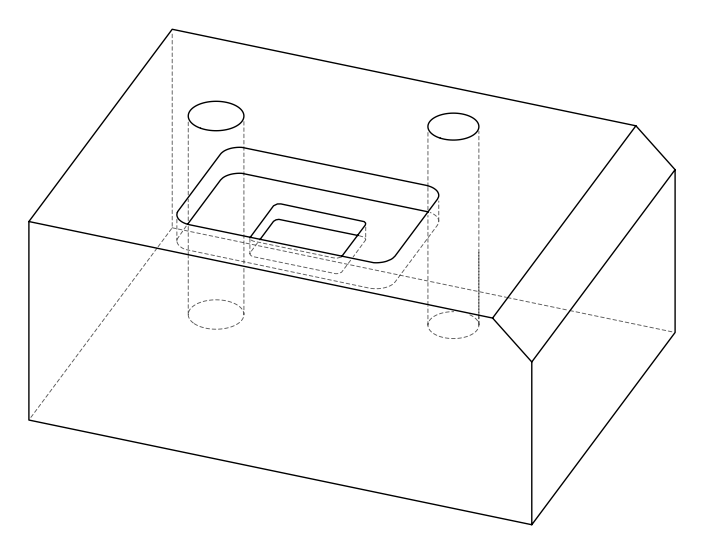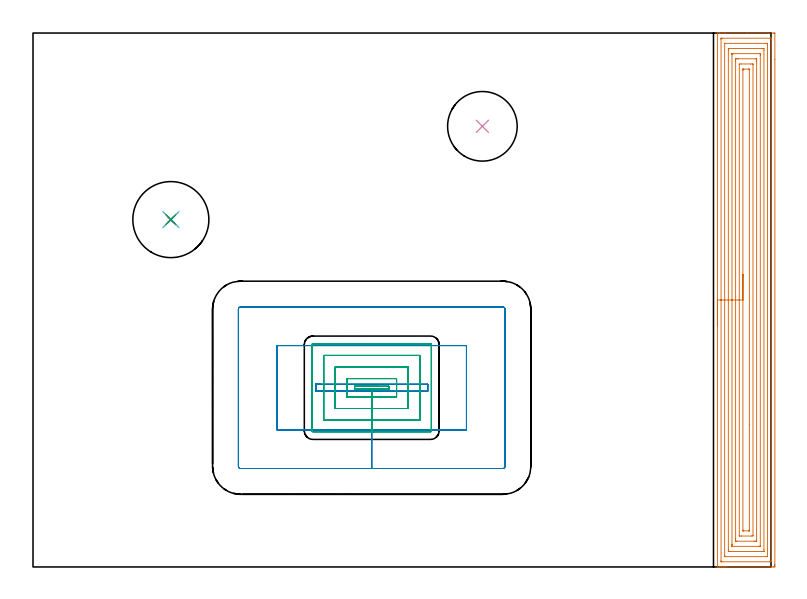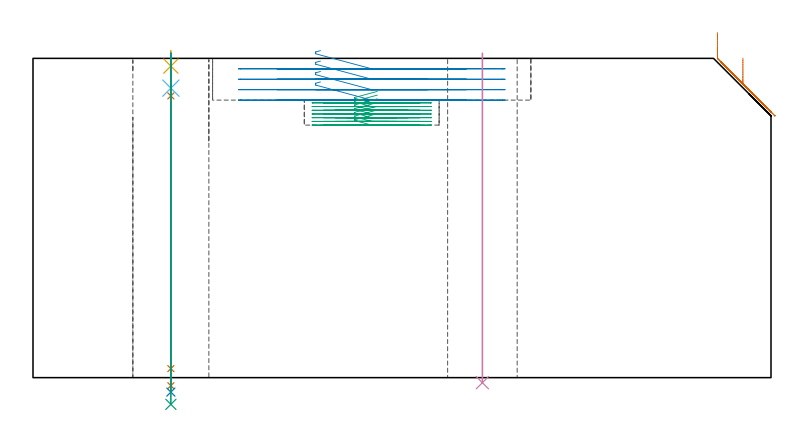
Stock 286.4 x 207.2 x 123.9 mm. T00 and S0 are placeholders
(PLAN: 9 operations, 8 tool changes, 28.8 min)
(1 AREA_MILL | FG_CHAMFER_SURFACE | UGT0205_001 | 13.67 min | 51516 mm3)
(2 MILL_RECTANGULAR_POCKET | POCKET_RECTANGULAR_STRAIGHT | UGT0201_104 | Follow Part, ap 5, ae 75% | 5.78 min | 163824 mm3)
(3 MILL_RECTANGULAR_POCKET_1 | POCKET_RECTANGULAR_STRAIGHT_1 | UGT0201_014 | Follow Part, ap 1.5, ae 75% | 7.12 min | 20257 mm3)
(4 INDEXABLE_INSERT_DRILL_THROUGH_HOLE_FROM_SOLID | STEP1HOLE | NXT0302_025 | 0.51 min | 70905 mm3)
(5 SPOT_DRILL | STEP1HOLE_1 | NXT0321_9005460120000 | 0.05 min | 198 mm3)
(6 DRILL_BLIND_HOLE_INTO_CENTER | STEP1HOLE_1 | UGT0301_196 | 0.06 min | 358 mm3)
(7 GUN_DRILL_THROUGH_HOLE | STEP1HOLE_1 | UGT0307_003 | 0.58 min | 4351 mm3)
(8 SPADE_DRILL_TO_ENLARGE_THROUGH_HOLE | STEP1HOLE_1 | UGT0306_009 | 0.53 min | 28363 mm3)
(9 DRILL_TO_ENLARGE_THROUGH_HOLE | STEP1HOLE_1 | UGT0301_394 | 0.55 min | 51376 mm3)
(TOOL UGT0205_001 | Chamfer Mill 20 x 3 x 45 deg. | D20 FL50 Z2)
(TOOL UGT0201_104 | End Mill 20 mm | D20 FL22 Z2)
(TOOL UGT0201_014 | End mill 6 mm | D6 FL24 Z4)
(TOOL NXT0302_025 | Index. Insert Drill 27mm [880-D2700L32-05] | D27 PA176 FL135 Z2)
(TOOL NXT0321_9005460120000 | NC Spot Drill, 142deg, 12mm, Carbide, Uncoated | D12 PA142 FL30 Z2)
(TOOL UGT0301_196 | Twist Drill 7.7 mm | D7.7 PA118 FL73 Z2)
(TOOL UGT0307_003 | Gun Drill 7 mm | D7 PA130 FL24 Z1)
(TOOL UGT0306_009 | Spade Drill 18.5mm | D18.5 PA132 FL10 Z2)
(TOOL UGT0301_394 | Twist Drill 29.5 mm | D29.5 PA118 FL165 Z2)
(OP 1 AREA_MILL)
G17 G21 G94 G90
T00 M6
G54
G17 G0 G90 X265.6 Y93.6 S1061 M3
G43 Z133.9 H0
G94 G1 Y93.638 Z133.028 F250.
Y93.752 Z132.163
Y93.941 Z131.312
Y94.203 Z130.48
Y94.537 Z129.674
Y94.94 Z128.9
Y95.409 Z128.164
Y95.94 Z127.472
Y96.529 Z126.829
Y97.172 Z126.24
Y97.864 Z125.708
Y98.6 Z125.24
Y99.374 Z124.837
Y100.18 Z124.503
Y101.012 Z124.241
Y101.864 Z124.052
Y102.728 Z123.938
Y103.6 Z123.9
Y207.05
X265.602 Y207.191 Z123.888
X265.625 Y207.2 Z123.866
X265.949 Z123.55
X266.405 Z123.095
X267.003 Z122.492
X268.188 Z121.309
X268.775 Z120.719
X277.194 Z112.303
X287.383 Z102.114
X287.679 Y207.197 Z101.818
X287.892 Y207.19 Z101.606
X287.899 Y206.976 Z101.599
X287.9 Y196.964 Z101.6
Y0.968
X287.899 Y0.596 Z101.601
X287.894 Y0.082 Z101.603
X287.891 Y0.008 Z101.606
X287.383 Y0.004 Z102.114
X286.791 Y0. Z102.706
X269.368 Z120.127
X268.775 Z120.719
X268.188 Z121.309
X267.889 Z121.607
X267.302 Z122.195
X267.003 Z122.492
X266.405 Z123.094
X265.949 Z123.551
X265.625 Z123.866
X265.602 Y0.009 Z123.888
X265.6 Y0.15 Z123.9
Y103.6
X267.014 Z122.486
Y204.82
X267.018 Y205.04 Z122.482
X267.021 Y205.148 Z122.479
X267.031 Y205.19 Z122.469
X267.134 Y205.193 Z122.366
X267.512 Y205.199 Z121.988
X286.12 Y205.2 Z103.38
X286.354 Y205.197 Z103.146
X286.445 Y205.193 Z103.055
X286.479 Y205.189 Z103.021
X286.481 Y205.146 Z103.019
X286.484 Y205.041 Z103.016
X286.486 Y204.832 Z103.014
Y2.38
X286.482 Y2.16 Z103.018
X286.479 Y2.052 Z103.021
X286.469 Y2.01 Z103.031
X286.366 Y2.007 Z103.134
X285.988 Y2.001 Z103.512
X267.38 Y2. Z122.12
X267.146 Y2.003 Z122.354
X267.055 Y2.007 Z122.445
X267.021 Y2.011 Z122.479
X267.019 Y2.054 Z122.481
X267.016 Y2.159 Z122.484
X267.014 Y2.368 Z122.486
Y103.6
X268.428 Z121.072
X268.429 Y203.124 Z121.071
X268.43 Y203.167 Z121.07
X268.432 Y203.187 Z121.068
X268.434 Y203.19 Z121.066
X268.45 Y203.194 Z121.05
X268.613 Y203.199 Z120.887
X284.725 Z104.775
X284.887 Y203.196 Z104.613
X284.995 Y203.191 Z104.505
X285.065 Y203.185 Z104.435
X285.067 Y203.152 Z104.433
X285.069 Y203.036 Z104.431
X285.071 Y202.688 Z104.429
Y4.076
X285.07 Y4.033 Z104.43
X285.068 Y4.013 Z104.432
X285.066 Y4.01 Z104.434
X285.05 Y4.006 Z104.45
X284.887 Y4.001 Z104.613
X268.775 Z120.725
X268.613 Y4.004 Z120.887
X268.505 Y4.009 Z120.995
X268.435 Y4.015 Z121.065
X268.433 Y4.048 Z121.067
X268.431 Y4.164 Z121.069
X268.429 Y4.512 Z121.071
X268.428 Y103.6 Z121.072
X269.843 Z119.657
Y200.361
X269.845 Y201.067 Z119.655
X269.849 Y201.17 Z119.651
X269.85 Y201.19 Z119.65
X269.871 Y201.193 Z119.629
X269.922 Y201.196 Z119.578
X270.13 Y201.199 Z119.37
X283.005 Y201.2 Z106.495
X283.387 Y201.194 Z106.113
X283.577 Y201.19 Z105.923
X283.651 Y201.176 Z105.849
X283.652 Y201.116 Z105.848
X283.657 Y200.544 Z105.843
Y6.839
X283.654 Y6.133 Z105.846
X283.651 Y6.03 Z105.849
X283.649 Y6.01 Z105.851
X283.63 Y6.007 Z105.87
X283.578 Y6.004 Z105.922
X283.37 Y6.001 Z106.13
X270.494 Y6. Z119.006
X270.113 Y6.006 Z119.387
X269.923 Y6.01 Z119.577
X269.849 Y6.024 Z119.651
X269.848 Y6.084 Z119.652
X269.843 Y6.655 Z119.657
Y103.6
X271.257 Z118.243
Y198.933
X271.258 Y199.051 Z118.242
X271.262 Y199.145 Z118.238
X271.266 Y199.191 Z118.234
X271.279 Y199.194 Z118.221
X271.433 Y199.198 Z118.067
X271.701 Y199.2 Z117.799
X282.067 Z107.433
X282.155 Y199.198 Z107.345
X282.209 Y199.195 Z107.291
X282.233 Y199.191 Z107.267
X282.236 Y199.11 Z107.264
X282.242 Y198.755 Z107.258
X282.243 Y198.577 Z107.257
Y198.4
Y8.267
X282.242 Y8.149 Z107.258
X282.238 Y8.055 Z107.262
X282.234 Y8.009 Z107.266
X282.221 Y8.006 Z107.279
X282.067 Y8.002 Z107.433
X281.799 Y8. Z107.701
X271.433 Z118.067
X271.345 Y8.002 Z118.155
X271.291 Y8.005 Z118.209
X271.267 Y8.009 Z118.233
X271.264 Y8.09 Z118.237
X271.258 Y8.445 Z118.242
X271.257 Y8.623 Z118.243
Y8.8
Y103.6
X272.671 Z116.829
Y196.44
X272.673 Y196.794 Z116.827
X272.676 Y197.063 Z116.824
X272.678 Y197.187 Z116.822
X272.807 Y197.195 Z116.693
X273.206 Y197.198 Z116.294
X273.688 Y197.2 Z115.812
X280.294 Y197.199 Z109.206
X280.781 Y197.196 Z108.719
X280.816 Y197.19 Z108.684
X280.822 Y197.155 Z108.678
X280.825 Y196.794 Z108.675
X280.828 Y196.256 Z108.672
Y10.761
X280.827 Y10.406 Z108.673
X280.824 Y10.138 Z108.676
X280.822 Y10.013 Z108.678
X280.693 Y10.005 Z108.807
X280.294 Y10.002 Z109.206
X279.812 Y10. Z109.688
X273.206 Y10.001 Z116.294
X272.719 Y10.004 Z116.781
X272.684 Y10.01 Z116.816
X272.678 Y10.045 Z116.822
X272.675 Y10.406 Z116.825
X272.672 Y10.944 Z116.828
X272.671 Y103.6 Z116.829
X274.085 Z115.415
Y195.016
X274.092 Y195.19 Z115.408
X274.79 Y195.199 Z114.71
X278.522 Z110.978
X279.224 Y195.196 Z110.276
X279.408 Y195.19 Z110.092
X279.414 Y195.01 Z110.086
X279.415 Y195.004 Z110.085
X279.414 Y12.184 Z110.086
X279.408 Y12.01 Z110.092
X278.71 Y12.001 Z110.79
X274.978 Z114.522
X274.276 Y12.004 Z115.224
X274.092 Y12.01 Z115.408
X274.086 Y12.19 Z115.414
X274.085 Y12.196 Z115.415
Y103.6
X275.499 Z114.001
X275.5 Y192.701 Z114.
X275.503 Y193.068 Z113.997
X275.506 Y193.172 Z113.994
X275.508 Y193.191 Z113.992
X275.516 Y193.194 Z113.984
X275.542 Y193.197 Z113.958
X275.649 Y193.199 Z113.851
X275.864 Y193.2 Z113.636
X277.663 Z111.837
X277.854 Y193.197 Z111.646
X277.95 Y193.193 Z111.55
X277.991 Y193.19 Z111.509
X277.994 Y193.163 Z111.506
X277.997 Y193.078 Z111.503
X278. Y192.861 Z111.5
Y55.318
Y14.499
X277.997 Y14.132 Z111.503
X277.994 Y14.028 Z111.506
X277.992 Y14.009 Z111.508
X277.984 Y14.006 Z111.516
X277.958 Y14.003 Z111.542
X277.851 Y14.001 Z111.649
X277.636 Y14. Z111.864
X275.837 Z113.663
X275.646 Y14.003 Z113.854
X275.55 Y14.007 Z113.95
X275.509 Y14.01 Z113.991
X275.506 Y14.037 Z113.994
X275.503 Y14.122 Z113.997
X275.5 Y14.339 Z114.
X275.499 Y103.6 Z114.001
Y104.472 Z114.039
Y105.337 Z114.152
Y106.188 Z114.341
Y107.02 Z114.604
Y107.826 Z114.937
Y108.6 Z115.34
Y109.336 Z115.809
Y110.028 Z116.34
Y110.671 Z116.929
Y111.26 Z117.573
Y111.792 Z118.265
Y112.26 Z119.001
Y112.663 Z119.774
Y112.997 Z120.58
Y113.259 Z121.412
Y113.448 Z122.264
Y113.562 Z123.129
Y113.6 Z124.001
G0 Z133.9
M5
M2
(OP 2 MILL_RECTANGULAR_POCKET)
G17 G21 G94 G90
T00 M6
G54
G17 G0 G90 X111.561 Y70.9 S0 M3
G43 Z133.9 H0
Z126.9
G94 G1 X109.7 Z126.401 F250.
Y68.2 Z125.678
X131.45 Z119.85
X153.2 F500.
Y70.9
X109.7
Y68.2
X131.45
Y53.2
X168.2
Y85.9
X94.7
Y53.2
X131.45
Y38.2
X182.3
G3 X183.2 Y39.1 R0.9
G1 Y100.
G3 X182.3 Y100.9 R0.9
G1 X80.6
G3 X79.7 Y100. R0.9
G1 Y39.1
G3 X80.6 Y38.2 R0.9
G1 X131.45
X132.45
G0 X111.561 Y70.9 Z122.85
G1 X109.7 Z122.351 F250.
Y68.2 Z121.628
X131.45 Z115.8
X153.2 F500.
Y70.9
X109.7
Y68.2
X131.45
Y53.2
X168.2
Y85.9
X94.7
Y53.2
X131.45
Y38.2
X182.3
G3 X183.2 Y39.1 R0.9
G1 Y100.
G3 X182.3 Y100.9 R0.9
G1 X80.6
G3 X79.7 Y100. R0.9
G1 Y39.1
G3 X80.6 Y38.2 R0.9
G1 X131.45
X132.45
G0 X111.561 Y70.9 Z118.8
G1 X109.7 Z118.301 F250.
Y68.2 Z117.578
X131.45 Z111.75
X153.2 F500.
Y70.9
X109.7
Y68.2
X131.45
Y53.2
X168.2
Y85.9
X94.7
Y53.2
X131.45
Y38.2
X182.3
G3 X183.2 Y39.1 R0.9
G1 Y100.
G3 X182.3 Y100.9 R0.9
G1 X80.6
G3 X79.7 Y100. R0.9
G1 Y39.1
G3 X80.6 Y38.2 R0.9
G1 X131.45
X132.45
G0 X111.561 Y70.9 Z114.75
G1 X109.7 Z114.251 F250.
Y68.2 Z113.528
X131.45 Z107.7
X153.2 F500.
Y70.9
X109.7
Y68.2
X131.45
Y53.2
X168.2
Y85.9
X94.7
Y53.2
X131.45
Y38.2
X182.3
G3 X183.2 Y39.1 R0.9
G1 Y100.
G3 X182.3 Y100.9 R0.9
G1 X80.6
G3 X79.7 Y100. R0.9
G1 Y39.1
G3 X80.6 Y38.2 R0.9
G1 X131.45
X132.45
G0 Z133.9
M5
M2
(OP 3 MILL_RECTANGULAR_POCKET_1)
G17 G21 G94 G90
T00 M6
G54
G17 G0 G90 X133.616 Y70.1 S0 M3
G43 Z133.9 H0
Z111.072
G94 G1 X124.8 Z108.71 F250.
Y69. Z108.415
X131.45 Z106.633
X138.1 F500.
Y70.1
X124.8
Y69.
X131.45
Y66.
X141.1
Y73.1
X121.8
Y66.
X131.45
Y61.5
X145.6
Y77.6
X117.3
Y61.5
X131.45
Y57.
X150.1
Y82.1
X112.8
Y57.
X131.45
Y52.5
X154.3
G3 X154.6 Y52.8 R0.3
G1 Y86.3
G3 X154.3 Y86.6 R0.3
G1 X108.6
G3 X108.3 Y86.3 R0.3
G1 Y52.8
G3 X108.6 Y52.5 R0.3
G1 X131.45
X132.45
G0 X133.616 Y70.1 Z109.633
G1 X124.8 Z107.271 F250.
Y69. Z106.976
X131.45 Z105.194
X138.1 F500.
Y70.1
X124.8
Y69.
X131.45
Y66.
X141.1
Y73.1
X121.8
Y66.
X131.45
Y61.5
X145.6
Y77.6
X117.3
Y61.5
X131.45
Y57.
X150.1
Y82.1
X112.8
Y57.
X131.45
Y52.5
X154.3
G3 X154.6 Y52.8 R0.3
G1 Y86.3
G3 X154.3 Y86.6 R0.3
G1 X108.6
G3 X108.3 Y86.3 R0.3
G1 Y52.8
G3 X108.6 Y52.5 R0.3
G1 X131.45
X132.45
G0 X133.616 Y70.1 Z108.194
G1 X124.8 Z105.832 F250.
Y69. Z105.537
X131.45 Z103.756
X138.1 F500.
Y70.1
X124.8
Y69.
X131.45
Y66.
X141.1
Y73.1
X121.8
Y66.
X131.45
Y61.5
X145.6
Y77.6
X117.3
Y61.5
X131.45
Y57.
X150.1
Y82.1
X112.8
Y57.
X131.45
Y52.5
X154.3
G3 X154.6 Y52.8 R0.3
G1 Y86.3
G3 X154.3 Y86.6 R0.3
G1 X108.6
G3 X108.3 Y86.3 R0.3
G1 Y52.8
G3 X108.6 Y52.5 R0.3
G1 X131.45
X132.45
G0 X133.616 Y70.1 Z106.756
G1 X124.8 Z104.393 F250.
Y69. Z104.099
X131.45 Z102.317
X138.1 F500.
Y70.1
X124.8
Y69.
X131.45
Y66.
X141.1
Y73.1
X121.8
Y66.
X131.45
Y61.5
X145.6
Y77.6
X117.3
Y61.5
X131.45
Y57.
X150.1
Y82.1
X112.8
Y57.
X131.45
Y52.5
X154.3
G3 X154.6 Y52.8 R0.3
G1 Y86.3
G3 X154.3 Y86.6 R0.3
G1 X108.6
G3 X108.3 Y86.3 R0.3
G1 Y52.8
G3 X108.6 Y52.5 R0.3
G1 X131.45
X132.45
G0 X133.616 Y70.1 Z105.317
G1 X124.8 Z102.954 F250.
Y69. Z102.66
X131.45 Z100.878
X138.1 F500.
Y70.1
X124.8
Y69.
X131.45
Y66.
X141.1
Y73.1
X121.8
Y66.
X131.45
Y61.5
X145.6
Y77.6
X117.3
Y61.5
X131.45
Y57.
X150.1
Y82.1
X112.8
Y57.
X131.45
Y52.5
X154.3
G3 X154.6 Y52.8 R0.3
G1 Y86.3
G3 X154.3 Y86.6 R0.3
G1 X108.6
G3 X108.3 Y86.3 R0.3
G1 Y52.8
G3 X108.6 Y52.5 R0.3
G1 X131.45
X132.45
G0 X133.616 Y70.1 Z103.878
G1 X124.8 Z101.515 F250.
Y69. Z101.221
X131.45 Z99.439
X138.1 F500.
Y70.1
X124.8
Y69.
X131.45
Y66.
X141.1
Y73.1
X121.8
Y66.
X131.45
Y61.5
X145.6
Y77.6
X117.3
Y61.5
X131.45
Y57.
X150.1
Y82.1
X112.8
Y57.
X131.45
Y52.5
X154.3
G3 X154.6 Y52.8 R0.3
G1 Y86.3
G3 X154.3 Y86.6 R0.3
G1 X108.6
G3 X108.3 Y86.3 R0.3
G1 Y52.8
G3 X108.6 Y52.5 R0.3
G1 X131.45
X132.45
G0 X133.616 Y70.1 Z102.439
G1 X124.8 Z100.077 F250.
Y69. Z99.782
X131.45 Z98.
X138.1 F500.
Y70.1
X124.8
Y69.
X131.45
Y66.
X141.1
Y73.1
X121.8
Y66.
X131.45
Y61.5
X145.6
Y77.6
X117.3
Y61.5
X131.45
Y57.
X150.1
Y82.1
X112.8
Y57.
X131.45
Y52.5
X154.3
G3 X154.6 Y52.8 R0.3
G1 Y86.3
G3 X154.3 Y86.6 R0.3
G1 X108.6
G3 X108.3 Y86.3 R0.3
G1 Y52.8
G3 X108.6 Y52.5 R0.3
G1 X131.45
X132.45
G0 Z133.9
M5
M2
(OP 4 INDEXABLE_INSERT_DRILL_THROUGH_HOLE_FROM_SOLID)
G17 G21 G94 G90
T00 M6
G54
G17 G0 G90 X174.4 Y171. S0 M3
G43 Z133.9 H1
G94 G81 G98 Z-1.971 F250. R125.9
G80
M5
M2
(OP 5 SPOT_DRILL)
G17 G21 G94 G90
T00 M6
G54
G17 G0 G90 X53.5 Y134.8 S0 M3
G43 Z133.9 H0
G94 G81 G98 Z120.9 F250. R126.9
G80
M5
M2
(OP 6 DRILL_BLIND_HOLE_INTO_CENTER)
G17 G21 G94 G90
T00 M6
G54
G17 G0 G90 X53.5 Y134.8 S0 M3
G43 Z133.9 H0
G94 G81 G98 Z112.35 F250. R125.9
G80
M5
M2
(OP 7 GUN_DRILL_THROUGH_HOLE)
G17 G21 G94 G90
T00 M6
G54
G17 G0 G90 X53.5 Y134.8 M8
G43 Z133.9 H0
Z121.533
S716 M3
G94 G1 Z109.321 F125. M26
G4 X.084
Z3.5 F250.
G4 X.084
Z-3.132 F125.
G4 X.084
M5
M9
G0 Z121.533
Z133.9
M2
(OP 8 SPADE_DRILL_TO_ENLARGE_THROUGH_HOLE)
G17 G21 G94 G90
T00 M6
G54
G17 G0 G90 X53.5 Y134.8 S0 M3
G43 Z133.9 H0
G94 G73 G98 Z-5.618 F250. Q16.19 R125.9
G80
M5
M2
(OP 9 DRILL_TO_ENLARGE_THROUGH_HOLE)
G17 G21 G94 G90
T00 M6
G54
G17 G0 G90 X53.5 Y134.8 S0 M3
G43 Z133.9 H0
G94 G73 G98 Z-10.363 F250. Q26.853 R125.9
G80
M5
M2
